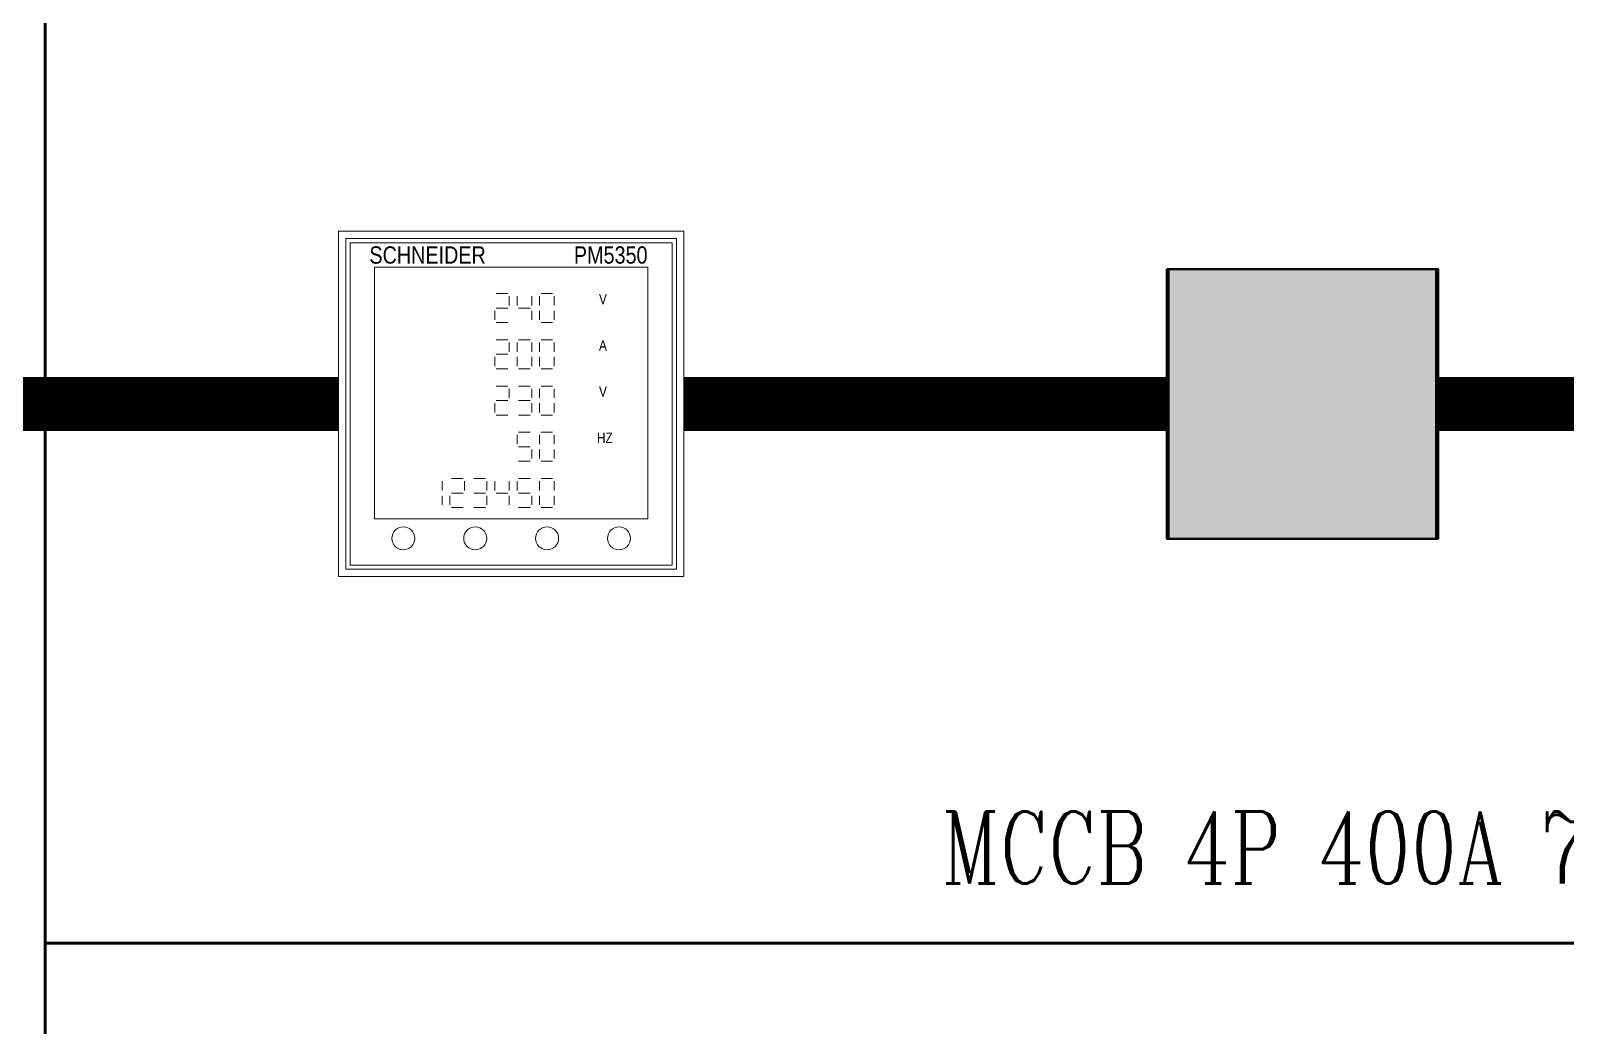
# Model space of a CAD drawing. Header units: millimetres. Extents: x -116965 to 323937, y 291661 to 566926.
# Drawn here: x -45236.3 to -44809.2, y 305114.2 to 305391.1 of the extents above; entities that cross this region are included whole.
import ezdxf
from ezdxf.enums import TextEntityAlignment as Align

# ---------------------------------------------------------------- set-up
doc = ezdxf.new("R2010")
doc.units = ezdxf.units.MM
doc.layers.get('0').update_dxf_attribs({"lineweight": 18})
doc.layers.add('BASE', color=7, linetype='Continuous', lineweight=15)
doc.layers.add('hw_Text', color=7, linetype='Continuous', lineweight=13)
doc.layers.add('C00-00-00', color=7, linetype='Continuous')
doc.layers.add('C32-AD-3C', color=7, linetype='Continuous', true_color=0x32ad3c)
doc.layers.add('C49-50-57', color=7, linetype='Continuous', true_color=0x495057)
doc.styles.add('hw_Block', font='complex.shx', dxfattribs={"width": 0.75})
doc.styles.add('VnArial', font='')
doc.styles.get('VnArial').set_extended_font_data('.VnArial NarrowH')

# ---------------------------------------------------------------- blocks, each defined once
blk = doc.blocks.new('1232')
at = {"color": 7, "linetype": 'Continuous', "lineweight": 13}
for p, q in [((43.84, 78.67), (47.07, 78.67)), ((47.48, 77.94), (47.48, 75.37)), ((49.66, 77.94), (49.66, 75.37)), ((53.72, 77.94), (53.72, 75.37)), ((55.9, 77.94), (55.9, 75.37)), ((56.31, 78.67), (59.54, 78.67)), ((59.95, 77.94), (59.95, 75.37)), ((43.43, 71.35), (43.43, 73.92)), ((43.84, 74.65), (47.07, 74.65)), ((50.08, 74.65), (53.3, 74.65)), ((53.72, 71.35), (53.72, 73.92)), ((55.9, 71.35), (55.9, 73.92)), ((59.95, 71.35), (59.95, 73.92)), ((43.84, 70.62), (47.07, 70.62)), ((56.31, 70.62), (59.54, 70.62)), ((43.84, 65.82), (47.07, 65.82)), ((47.48, 65.09), (47.48, 62.52)), ((49.66, 65.09), (49.66, 62.52)), ((50.08, 65.82), (53.3, 65.82)), ((53.72, 65.09), (53.72, 62.52)), ((55.9, 65.09), (55.9, 62.52)), ((56.31, 65.82), (59.54, 65.82)), ((59.95, 65.09), (59.95, 62.52)), ((43.43, 58.49), (43.43, 61.06)), ((43.84, 61.79), (47.07, 61.79)), ((49.66, 58.49), (49.66, 61.06)), ((53.72, 58.49), (53.72, 61.06)), ((55.9, 58.49), (55.9, 61.06)), ((59.95, 58.49), (59.95, 61.06)), ((43.84, 57.77), (47.07, 57.77)), ((50.08, 57.77), (53.3, 57.77)), ((56.31, 57.77), (59.54, 57.77)), ((43.84, 52.96), (47.07, 52.96)), ((47.48, 52.23), (47.48, 49.66)), ((50.08, 52.96), (53.3, 52.96)), ((53.72, 52.23), (53.72, 49.66)), ((55.9, 52.23), (55.9, 49.66)), ((56.31, 52.96), (59.54, 52.96)), ((59.95, 52.23), (59.95, 49.66)), ((43.43, 45.64), (43.43, 48.21)), ((43.84, 48.94), (47.07, 48.94)), ((50.08, 48.94), (53.3, 48.94)), ((53.72, 45.64), (53.72, 48.21)), ((55.9, 45.64), (55.9, 48.21)), ((59.95, 45.64), (59.95, 48.21)), ((43.84, 44.91), (47.07, 44.91)), ((50.08, 44.91), (53.3, 44.91)), ((56.31, 44.91), (59.54, 44.91)), ((49.66, 39.38), (49.66, 36.81)), ((50.08, 40.1), (53.3, 40.1)), ((55.9, 39.38), (55.9, 36.81)), ((56.31, 40.1), (59.54, 40.1)), ((59.95, 39.38), (59.95, 36.81)), ((50.08, 36.08), (53.3, 36.08)), ((53.72, 32.78), (53.72, 35.35)), ((55.9, 32.78), (55.9, 35.35)), ((59.95, 32.78), (59.95, 35.35)), ((50.08, 32.06), (53.3, 32.06)), ((56.31, 32.06), (59.54, 32.06)), ((28.79, 26.5), (28.79, 23.93)), ((31.38, 27.23), (34.61, 27.23)), ((35.02, 26.5), (35.02, 23.93)), ((37.61, 27.23), (40.84, 27.23)), ((41.25, 26.5), (41.25, 23.93)), ((43.43, 26.5), (43.43, 23.93)), ((47.48, 26.5), (47.48, 23.93)), ((49.66, 26.5), (49.66, 23.93)), ((50.08, 27.23), (53.3, 27.23)), ((55.9, 26.5), (55.9, 23.93)), ((56.31, 27.23), (59.54, 27.23)), ((59.95, 26.5), (59.95, 23.93)), ((28.79, 19.91), (28.79, 22.47)), ((30.97, 19.91), (30.97, 22.47)), ((31.38, 23.2), (34.61, 23.2)), ((37.61, 23.2), (40.84, 23.2)), ((41.25, 19.91), (41.25, 22.47)), ((43.84, 23.2), (47.07, 23.2)), ((47.48, 19.91), (47.48, 22.47)), ((50.08, 23.2), (53.3, 23.2)), ((53.72, 19.91), (53.72, 22.47)), ((55.9, 19.91), (55.9, 22.47)), ((59.95, 19.91), (59.95, 22.47)), ((31.38, 19.18), (34.61, 19.18)), ((37.61, 19.18), (40.84, 19.18)), ((50.08, 19.18), (53.3, 19.18)), ((56.31, 19.18), (59.54, 19.18))]:
    blk.add_line(p, q, dxfattribs=at)
at = {"layer": 'BASE', "lineweight": 13}
for points in [[(96, 0), (0, 0), (0, 96), (96, 96)], [(3.2, 3.2), (92.8, 3.2), (92.8, 92.8), (3.2, 92.8)], [(10, 16.06), (86, 16.06), (86, 86), (10, 86)]]:
    blk.add_lwpolyline(points, close=True, dxfattribs=at)
at = {"layer": 'BASE', "color": 3, "lineweight": 13}
blk.add_lwpolyline([(2, 2), (94, 2), (94, 94), (2, 94)], close=True, dxfattribs=at)
at = {"layer": 'BASE', "lineweight": 13}
for centre in [(18, 10.61), (38, 10.61), (58, 10.61), (78, 10.61)]:
    blk.add_circle(centre, 3.2, dxfattribs=at)
at = {"layer": 'hw_Text', "lineweight": 13, "style": 'VnArial'}
for s, height, p in [('Schneider', 4.8, (24.76, 89.41)), ('V', 2.88, (73.53, 77.14)), ('A', 2.88, (73.53, 64.28)), ('V', 2.88, (73.53, 51.43)), ('Hz', 2.88, (74.05, 38.57))]:
    blk.add_text(s, height=height, rotation=360, dxfattribs=at).set_placement(p, align=Align.MIDDLE_CENTER)
at = {"layer": 'hw_Text', "color": 1, "lineweight": 13, "style": 'VnArial'}
blk.add_text('PM5350', height=4.8, rotation=360, dxfattribs=at).set_placement((75.69, 89.41), align=Align.MIDDLE_CENTER)

msp = doc.modelspace()

# ---------------------------------------------------------------- hatches: boundary and pattern name
at = {"layer": 'C00-00-00'}
h = msp.add_hatch(color=256, dxfattribs=at)
edge = h.paths.add_edge_path()
edge.add_arc((-44882.827103, 305287.291195), 27.496163, 0, 360)
h = msp.add_hatch(color=256, dxfattribs=at)
edge = h.paths.add_edge_path()
edge.add_arc((-44882.827103, 305287.291195), 27.496163, 0, 360)
h = msp.add_hatch(color=256, dxfattribs=at)
edge = h.paths.add_edge_path()
edge.add_arc((-44882.827103, 305287.291195), 27.496163, 0, 360)
h = msp.add_hatch(color=256, dxfattribs=at)
h.dxf.hatch_style = 2
h.paths.add_polyline_path([(-44915.322565, 305294.790148), (-44850.331637, 305294.790148), (-44850.331637, 305279.792242), (-44915.322565, 305279.792242)])
h = msp.add_hatch(color=256, dxfattribs=at)
h.dxf.hatch_style = 2
h.paths.add_polyline_path([(-44915.322565, 305294.790148), (-44850.331641, 305294.790148), (-44850.331641, 305279.792242), (-44915.322565, 305279.792242)])
at = {"layer": 'C32-AD-3C'}
h = msp.add_hatch(color=256, dxfattribs=at)
h.dxf.hatch_style = 2
h.paths.add_polyline_path([(-44905.323962, 305274.792942), (-44890.326056, 305274.792942), (-44890.326056, 305249.796429), (-44905.323962, 305249.796429)])
h = msp.add_hatch(color=256, dxfattribs=at)
h.dxf.hatch_style = 2
h.paths.add_polyline_path([(-44905.323962, 305274.792939), (-44890.326056, 305274.792939), (-44890.326056, 305249.796429), (-44905.323962, 305249.796429)])
h = msp.add_hatch(color=256, dxfattribs=at)
h.dxf.hatch_style = 2
h.paths.add_polyline_path([(-44905.323962, 305274.792939), (-44890.326056, 305274.792939), (-44890.326056, 305249.796429), (-44905.323962, 305249.796429)])
at = {"layer": 'C49-50-57'}
h = msp.add_hatch(color=256, dxfattribs=at)
h.dxf.hatch_style = 2
h.paths.add_polyline_path([(-44920.321868, 305324.785961), (-44845.332337, 305324.785961), (-44845.332337, 305249.796429), (-44920.321868, 305249.796429)])
h = msp.add_hatch(color=256, dxfattribs=at)
h.dxf.hatch_style = 2
h.paths.add_polyline_path([(-44920.321868, 305324.785961), (-44845.332337, 305324.785961), (-44845.332337, 305249.796429), (-44920.321868, 305249.796429)])
h = msp.add_hatch(color=256, dxfattribs=at)
h.dxf.hatch_style = 2
h.paths.add_polyline_path([(-44920.321868, 305324.785961), (-44845.332337, 305324.785961), (-44845.332337, 305249.796429), (-44920.321868, 305249.796429)])

# ---------------------------------------------------------------- linework, layer by layer
at = {"color": 1, "lineweight": -3, "ltscale": 5, "const_width": 15}
for points in [[(-45150.656793, 305287.291195), (-45326.934673, 305287.291195)], [(-44920.321868, 305287.291195), (-45054.656793, 305287.291195)], [(-44845.332337, 305287.291195), (-44479.429349, 305287.291195)]]:
    msp.add_lwpolyline(points, dxfattribs=at)
at = {"layer": 'C00-00-00', "lineweight": 211}
msp.add_lwpolyline([(-45232.295346, 307037.046927), (-44532.393056, 307037.046927), (-44532.393056, 304837.354008), (-45232.295346, 304837.354008)], close=True, dxfattribs=at)
at = {"layer": 'C00-00-00', "lineweight": 100}
for points in [[(-45432.267431, 306937.060883), (-45232.295346, 306937.060883), (-45232.295346, 304937.340052), (-45432.267431, 304937.340052)], [(-45232.295346, 305437.270258), (-44532.393056, 305437.270258), (-44532.393056, 305137.312133), (-45232.295346, 305137.312133)], [(-45232.295346, 305137.312133), (-44532.393056, 305137.312133), (-44532.393056, 304937.340052), (-45232.295346, 304937.340052)]]:
    msp.add_lwpolyline(points, close=True, dxfattribs=at)
at = {"layer": 'C00-00-00', "lineweight": 50}
for points in [[(-44920.321868, 305324.785961), (-44845.332337, 305324.785961), (-44845.332337, 305249.796429), (-44920.321868, 305249.796429)], [(-44920.321868, 305324.785961), (-44845.332337, 305324.785961), (-44845.332337, 305249.796429), (-44920.321868, 305249.796429)], [(-44919.838967, 305324.785961), (-44844.849436, 305324.785961), (-44844.849436, 305249.796429), (-44919.838967, 305249.796429)]]:
    msp.add_lwpolyline(points, close=True, dxfattribs=at)

# ---------------------------------------------------------------- block references
msp.add_blockref('1232', (-45150.656793, 305239.291195))

# ---------------------------------------------------------------- texts
at = {"color": 2, "insert": (-44873.623711, 305163.921318), "char_height": 20, "attachment_point": 5, "style": 'hw_Block'}
msp.add_mtext_dynamic_manual_height_columns('MCCB 4P 400A 70kA', width=280.32785492, gutter_width=12.5, heights=[0], dxfattribs=at)

doc.saveas('drawing.dxf')
